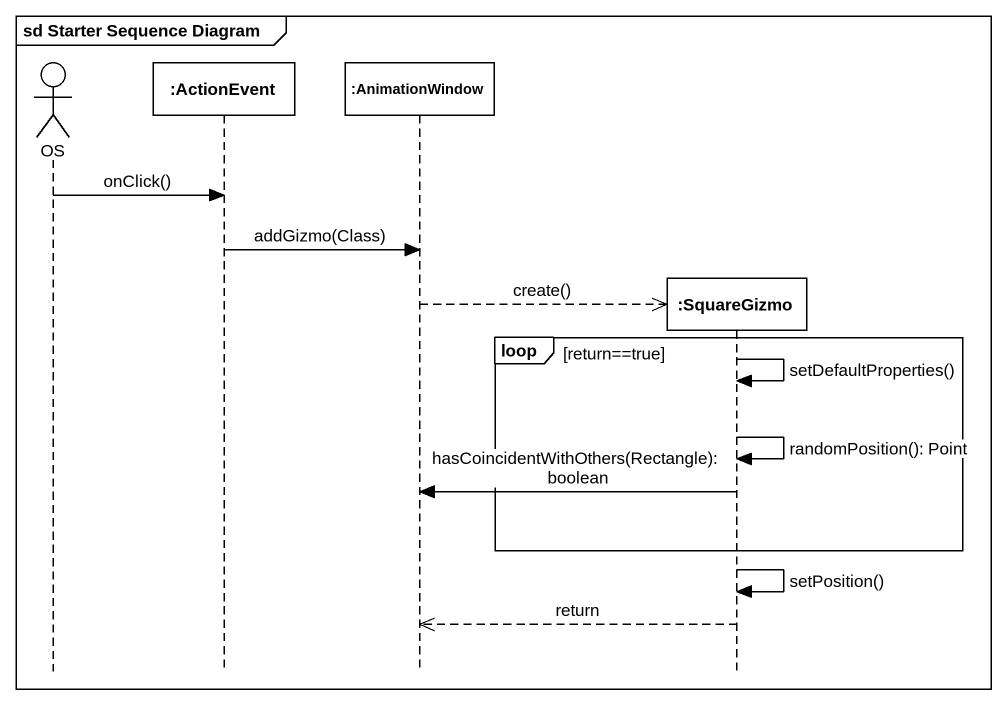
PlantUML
@startuml
mainframe sd Starter Sequence Diagram
hide footbox
actor OS
participant ":ActionEvent" as ActionEvent
participant ":AnimationWindow" as AnimationWindow
participant ":SquareGizmo" as SquareGizmo

OS -> ActionEvent : onClick()
ActionEvent -> AnimationWindow : addGizmo(Class)
AnimationWindow -->> SquareGizmo ** : create()
loop return==true
  SquareGizmo -> SquareGizmo : setDefaultProperties()
  SquareGizmo -> SquareGizmo : randomPosition(): Point
  SquareGizmo -> AnimationWindow : hasCoincidentWithOthers(Rectangle): boolean
end
SquareGizmo -> SquareGizmo : setPosition()
SquareGizmo -->> AnimationWindow : return
@enduml
